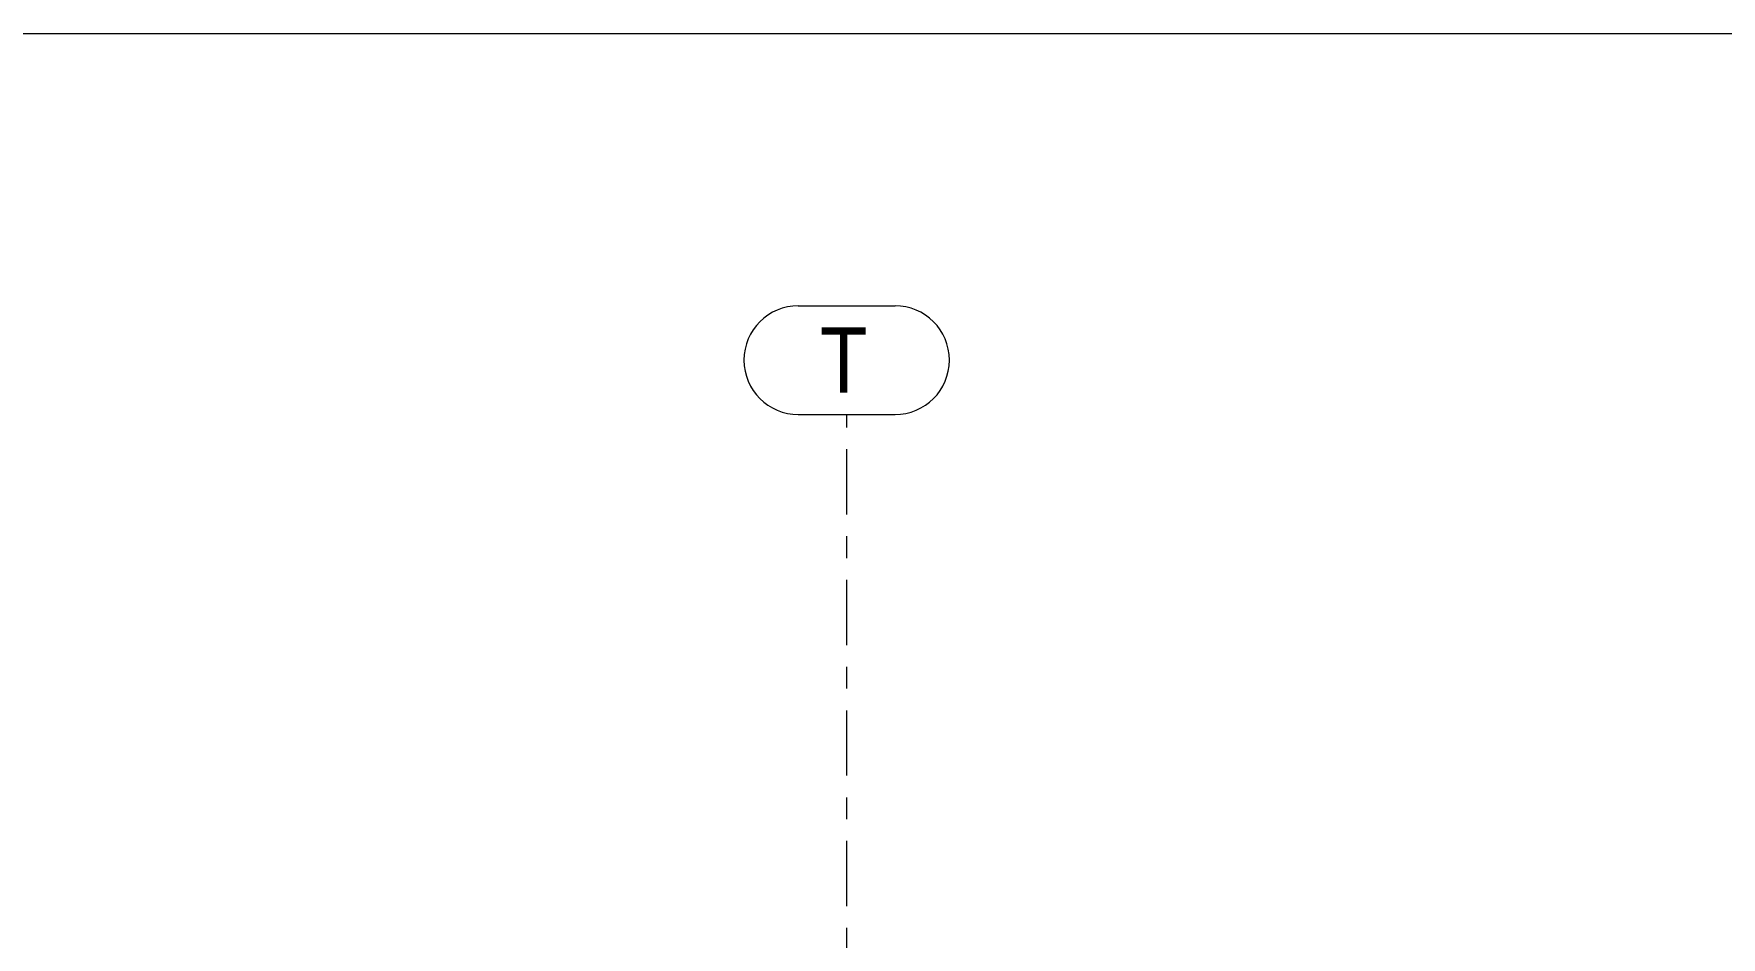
# Model space of a CAD drawing. Header units: millimetres. Extents: x -49 to 773, y -77 to 497.
# Drawn here: x 311 to 388.5, y 455.9 to 497.4 of the extents above; entities that cross this region are included whole.
import ezdxf

# ---------------------------------------------------------------- set-up
doc = ezdxf.new("R2010")
doc.units = ezdxf.units.MM
doc.linetypes.add('XKITLINE00', pattern=[0])
doc.linetypes.add('XKITLINE03', pattern=[6, 3, -1, 1, -1])
doc.layers.add('DrawingSheet', color=5, linetype='Continuous', lineweight=0)
doc.layers.add('S-grid', color=1, linetype='Continuous', lineweight=0)
doc.styles.add('ARIAL', font='ARIAL.TTF')

# ---------------------------------------------------------------- blocks, each defined once
blk = doc.blocks.new('*A442')
at = {"layer": 'DrawingSheet', "color": 5, "linetype": 'XKITLINE00', "lineweight": 0}
blk.add_line((773.263, 497.448), (-46.737, 497.448), dxfattribs=at)
blk = doc.blocks.new('*A1736')
at = {"layer": 'S-grid', "color": 1, "linetype": 'XKITLINE03', "lineweight": 0}
blk.add_line((348.315, 331.353), (348.315, 479.948), dxfattribs=at)
at = {"layer": 'S-grid', "color": 3, "style": 'ARIAL', "width": 0.85}
blk.add_text('T', height=3, dxfattribs=at).set_placement((347.093, 480.948))
blk = doc.blocks.new('*A1920')
at = {"layer": 'S-grid', "color": 1, "linetype": 'XKITLINE00', "lineweight": 0}
for p, q in [((346.093, 484.948), (350.537, 484.948)), ((346.093, 479.948), (350.537, 479.948))]:
    blk.add_line(p, q, dxfattribs=at)
for centre, start, end in [((346.093, 482.448), 90, 270), ((350.537, 482.448), 270, 90)]:
    blk.add_arc(centre, 2.5, start, end, dxfattribs=at)

msp = doc.modelspace()

# ---------------------------------------------------------------- block references
at = {"lineweight": 0}
for name in ['*A442', '*A1920', '*A1736']:
    msp.add_blockref(name, (0, 0), dxfattribs=at)

doc.saveas('drawing.dxf')
